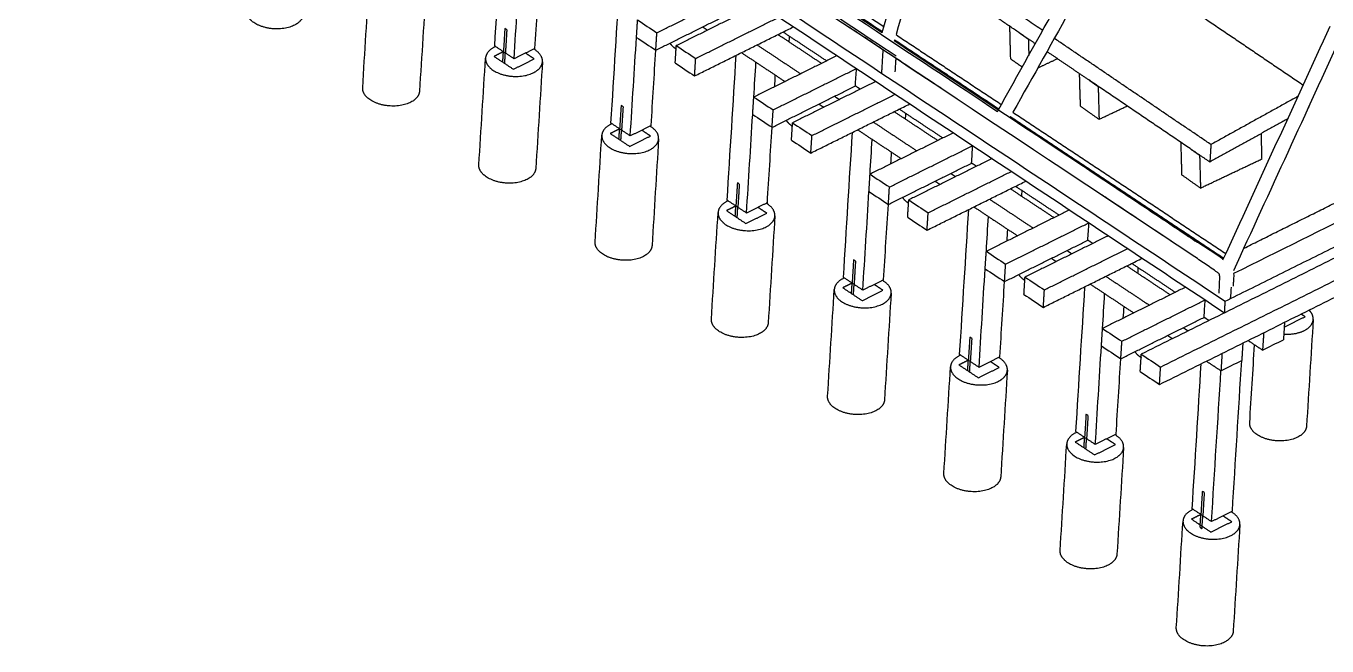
# Model space of a CAD drawing. Header units: centimetres. Extents: x 7653 to 15270, y 5751 to 14937.
# Drawn here: x 13318 to 14525, y 11330 to 11905 of the extents above; entities that cross this region are included whole.
import ezdxf

# ---------------------------------------------------------------- set-up
doc = ezdxf.new("R2010")
doc.units = ezdxf.units.CM
for name, color, linetype, true_color in [('Make2D$Visible$Curves$base', 7, 'Continuous', 0x000000), ('Make2D$Visible$Curves$Base camas', 7, 'Continuous', 0x000000), ('Make2D$Visible$Curves$estructura', 7, 'Continuous', 0x402a2a), ('Make2D$Visible$Curves$techo', 7, 'Continuous', 0x000000)]:
    doc.layers.add(name, color=color, linetype=linetype, true_color=true_color)

msp = doc.modelspace()

# ---------------------------------------------------------------- linework, layer by layer
at = {"layer": 'Make2D$Visible$Curves$base'}
for points, degree in [([(11284.5, 13738.3), (12857.5, 12694.1), (14430.5, 11650)], 2), ([(11283.9, 13727.5), (12856.9, 12683.4), (14429.9, 11639.2)], 2), ([(13806.2, 12109.1), (13959.9, 12007), (14113.7, 11904.9)], 2), ([(13803.8, 12105), (13958, 12002.6), (14112.3, 11900.3)], 2), ([(15222.1, 12032.9), (14787.3, 11816.9), (14352.6, 11600.8)], 2), ([(13752.6, 11886.9), (13755.4, 11931.8), (13758.2, 11976.7), (13761, 12021.5)], 3), ([(14370.5, 11588.9), (14805.3, 11804.9), (15240.1, 12021)], 2), ([(14369.5, 11572.7), (14804.3, 11788.8), (15239.1, 12004.8)], 2), ([(14430.5, 11650), (14788, 11827.6), (15145.5, 12005.3)], 2), ([(13770.6, 11875), (13772.5, 11905.5), (13774.4, 11936), (13776.3, 11966.5)], 3), ([(13789.9, 11884.6), (13791.4, 11907.9), (13792.8, 11931.3), (13794.3, 11954.6)], 3), ([(13630.1, 11848.1), (13632.1, 11881.1), (13634.2, 11914.2), (13636.3, 11947.2)], 3), ([(13689, 11943.9), (13687, 11910.9), (13684.9, 11877.8), (13682.8, 11844.8)], 3), ([(13860.5, 11815.3), (13863.3, 11860.2), (13866.1, 11905.1), (13868.9, 11949.9)], 3), ([(13903.1, 11899.1), (13941.8, 11918.4), (13980.4, 11937.6)], 2), ([(13902.1, 11883), (13940.8, 11902.2), (13979.4, 11921.4)], 2), ([(13998.4, 11925.6), (13959.8, 11906.4), (13921.1, 11887.2)], 2), ([(13762, 11903.1), (13761.4, 11892.3), (13760.7, 11881.6)], 2), ([(13763.8, 11901.9), (13763.2, 11902.3), (13762.6, 11902.7), (13762, 11903.1)], 3), ([(13884.2, 11894.9), (13884.7, 11903), (13885.2, 11911.1)], 2), ([(13885.2, 11911.1), (13891.2, 11907.1), (13897.1, 11903.1), (13903.1, 11899.1)], 3), ([(13938.1, 11859.1), (13984, 11881.9), (14029.9, 11904.7)], 2), ([(13939.1, 11875.3), (13977.7, 11894.5), (14016.4, 11913.7)], 2), ([(13945.6, 11904.6), (13947.9, 11903.1), (13950.1, 11901.6)], 2), ([(13763.8, 11901.9), (13763.2, 11891.1), (13762.5, 11880.4)], 2), ([(13878.4, 11803.4), (13880.3, 11833.9), (13882.2, 11864.4), (13884.2, 11894.9)], 3), ([(13884.2, 11894.9), (13890.1, 11891), (13896.1, 11887), (13902.1, 11883)], 3), ([(13902.1, 11883), (13902.6, 11891.1), (13903.1, 11899.1)], 2), ([(14055.8, 11870.7), (14035.6, 11884.1), (14015.4, 11897.5)], 2), ([(14020.2, 11899.9), (14040.4, 11886.5), (14060.7, 11873.1)], 2), ([(14025.9, 11890.6), (14026, 11892.3), (14026.1, 11894.1), (14026.2, 11895.9)], 3), ([(14123.6, 11892.7), (14172, 11860.6), (14220.4, 11828.5)], 2), ([(14125, 11897.4), (14173.8, 11865), (14222.7, 11832.6)], 2), ([(13760.7, 11881.6), (13756.3, 11879.4), (13752, 11877.2)], 2), ([(13770.6, 11875), (13761.6, 11881), (13752.6, 11886.9)], 2), ([(13760.1, 11871.9), (13760.4, 11876.7), (13760.7, 11881.6)], 2), ([(13761.9, 11870.7), (13762.2, 11875.5), (13762.5, 11880.4)], 2), ([(13789.9, 11884.6), (13780.2, 11879.8), (13770.6, 11875)], 2), ([(13789.3, 11874.9), (13785.2, 11877.6), (13781.2, 11880.3)], 2), ([(13897.8, 11813), (13899.2, 11836.3), (13900.7, 11859.7), (13902.1, 11883)], 3), ([(13920.1, 11871.1), (13920.6, 11879.1), (13921.1, 11887.2)], 2), ([(13921.1, 11887.2), (13927.1, 11883.2), (13933.1, 11879.3), (13939.1, 11875.3)], 3), ([(13981.6, 11880.7), (14001.8, 11867.3), (14022, 11853.9)], 2), ([(13996.1, 11887.9), (14016.3, 11874.5), (14036.5, 11861.1)], 2), ([(13737.9, 11776.5), (13740, 11809.5), (13742.1, 11842.6), (13744.1, 11875.6)], 3), ([(13752, 11877.2), (13761, 11871.3), (13770, 11865.3)], 2), ([(13770, 11865.3), (13779.6, 11870.1), (13789.3, 11874.9)], 2), ([(13796.9, 11872.3), (13794.8, 11839.3), (13792.8, 11806.2), (13790.7, 11773.2)], 3), ([(13920.1, 11871.1), (13926.1, 11867.1), (13932.1, 11863.1), (13938.1, 11859.1)], 3), ([(13938.1, 11859.1), (13938.6, 11867.2), (13939.1, 11875.3)], 2), ([(13968.3, 11743.7), (13971.1, 11788.6), (13973.9, 11833.5), (13976.7, 11878.3)], 3), ([(14070.3, 11877.9), (14031.7, 11858.7), (13993, 11839.5)], 2), ([(13993, 11839.5), (13993.7, 11850.3), (13994.4, 11861), (13995, 11871.8)], 3), ([(14011, 11827.6), (14049.7, 11846.8), (14088.3, 11866)], 2), ([(14012.4, 11849.1), (14012.6, 11852.7), (14012.8, 11856.3), (14013, 11859.9)], 3), ([(14087.3, 11849.8), (14087.6, 11855.2), (14088, 11860.6), (14088.3, 11866)], 3), ([(14010, 11811.4), (14048.6, 11830.6), (14087.3, 11849.8)], 2), ([(14106.3, 11854), (14067.6, 11834.8), (14029, 11815.6)], 2), ([(14091.8, 11846.8), (14089.5, 11848.3), (14087.3, 11849.8)], 2), ([(13869.9, 11831.5), (13869.2, 11820.7), (13868.5, 11810)], 2), ([(13871.7, 11830.3), (13871.1, 11830.7), (13870.5, 11831.1), (13869.9, 11831.5)], 3), ([(13992, 11823.3), (13992.5, 11831.4), (13993, 11839.5)], 2), ([(13993, 11839.5), (13999, 11835.5), (14005, 11831.5), (14011, 11827.6)], 3), ([(14045.9, 11787.5), (14091.8, 11810.3), (14137.7, 11833.1)], 2), ([(14047, 11803.7), (14085.6, 11822.9), (14124.3, 11842.1)], 2), ([(14053.5, 11833), (14055.7, 11831.5), (14058, 11830)], 2), ([(14068, 11840.2), (14070.2, 11838.7), (14072.5, 11837.2)], 2), ([(13871.7, 11830.3), (13871, 11819.5), (13870.3, 11808.8)], 2), ([(13986.3, 11731.8), (13988.2, 11762.3), (13990.1, 11792.8), (13992, 11823.3)], 3), ([(13992, 11823.3), (13998, 11819.4), (14004, 11815.4), (14010, 11811.4)], 3), ([(14010, 11811.4), (14010.5, 11819.5), (14011, 11827.6)], 2), ([(14163.7, 11799.1), (14143.5, 11812.5), (14123.2, 11825.9)], 2), ([(14128.1, 11828.3), (14148.3, 11814.9), (14168.5, 11801.5)], 2), ([(14133.8, 11819), (14133.9, 11820.7), (14134, 11822.5), (14134.1, 11824.3)], 3), ([(14231.2, 11821.3), (14330.2, 11755.6), (14429.2, 11689.9)], 2), ([(14233.5, 11825.4), (14332.3, 11759.8), (14431.1, 11694.2)], 2), ([(13868.5, 11810), (13864.2, 11807.8), (13859.9, 11805.6)], 2), ([(13878.4, 11803.4), (13869.4, 11809.4), (13860.5, 11815.3)], 2), ([(13867.9, 11800.3), (13868.2, 11805.1), (13868.5, 11810)], 2), ([(13869.7, 11799.1), (13870, 11803.9), (13870.3, 11808.8)], 2), ([(13897.8, 11813), (13888.1, 11808.2), (13878.4, 11803.4)], 2), ([(13897.2, 11803.3), (13893.1, 11806), (13889.1, 11808.7)], 2), ([(14005.6, 11741.4), (14007.1, 11764.7), (14008.5, 11788.1), (14010, 11811.4)], 3), ([(14028, 11799.5), (14028.5, 11807.5), (14029, 11815.6)], 2), ([(14029, 11815.6), (14035, 11811.6), (14041, 11807.7), (14047, 11803.7)], 3), ([(14076.2, 11672.1), (14079, 11717), (14081.8, 11761.9), (14084.6, 11806.7)], 3), ([(14089.4, 11809.1), (14109.7, 11795.7), (14129.9, 11782.3)], 2), ([(14103.9, 11816.3), (14124.1, 11802.9), (14144.4, 11789.5)], 2), ([(14447.7, 11699.1), (14559.4, 11754.7), (14671.2, 11810.3)], 2), ([(13845.8, 11704.9), (13847.9, 11737.9), (13849.9, 11771), (13852, 11804)], 3), ([(13859.9, 11805.6), (13868.8, 11799.7), (13877.8, 11793.7)], 2), ([(13877.8, 11793.7), (13887.5, 11798.5), (13897.2, 11803.3)], 2), ([(13904.7, 11800.7), (13902.7, 11767.7), (13900.6, 11734.6), (13898.6, 11701.6)], 3), ([(14028, 11799.5), (14034, 11795.5), (14040, 11791.5), (14045.9, 11787.5)], 3), ([(14045.9, 11787.5), (14046.5, 11795.6), (14047, 11803.7)], 2), ([(14178.2, 11806.3), (14139.5, 11787.1), (14100.9, 11767.9)], 2), ([(14100.9, 11767.9), (14101.6, 11778.7), (14102.2, 11789.4), (14102.9, 11800.2)], 3), ([(14118.9, 11756), (14157.5, 11775.2), (14196.2, 11794.4)], 2), ([(14195.1, 11778.2), (14195.5, 11783.6), (14195.8, 11789), (14196.2, 11794.4)], 3), ([(14256.5, 11803.5), (14256.5, 11803.5), (14256.5, 11803.5)], 2), ([(14120.2, 11777.5), (14120.4, 11781.1), (14120.7, 11784.7), (14120.9, 11788.3)], 3), ([(14214.1, 11782.4), (14175.5, 11763.2), (14136.8, 11744)], 2), ([(14287.9, 11782.6), (14287.9, 11782.6), (14288, 11782.6)], 2), ([(14117.9, 11739.8), (14156.5, 11759), (14195.2, 11778.2)], 2), ([(14154.8, 11732.1), (14193.5, 11751.3), (14232.1, 11770.5)], 2), ([(14199.6, 11775.2), (14197.4, 11776.7), (14195.1, 11778.2)], 2), ([(13977.8, 11759.9), (13977.1, 11749.1), (13976.4, 11738.4)], 2), ([(13979.6, 11758.7), (13979, 11759.1), (13978.4, 11759.5), (13977.8, 11759.9)], 3), ([(13979.6, 11758.7), (13978.9, 11747.9), (13978.2, 11737.2)], 2), ([(14099.9, 11751.7), (14100.4, 11759.8), (14100.9, 11767.9)], 2), ([(14100.9, 11767.9), (14106.9, 11763.9), (14112.9, 11759.9), (14118.9, 11756)], 3), ([(14153.8, 11715.9), (14199.7, 11738.7), (14245.6, 11761.5)], 2), ([(14161.3, 11761.4), (14163.6, 11759.9), (14165.8, 11758.4)], 2), ([(14175.8, 11768.6), (14178.1, 11767.1), (14180.3, 11765.6)], 2), ([(14094.2, 11660.2), (14096.1, 11690.7), (14098, 11721.2), (14099.9, 11751.7)], 3), ([(14099.9, 11751.7), (14105.9, 11747.8), (14111.9, 11743.8), (14117.9, 11739.8)], 3), ([(14117.9, 11739.8), (14118.4, 11747.9), (14118.9, 11756)], 2), ([(14271.6, 11727.5), (14251.3, 11740.9), (14231.1, 11754.3)], 2), ([(14235.9, 11756.7), (14256.2, 11743.3), (14276.4, 11729.9)], 2), ([(14241.6, 11747.4), (14241.7, 11749.1), (14241.9, 11750.9), (14242, 11752.7)], 3), ([(13976.4, 11738.4), (13972.1, 11736.2), (13967.7, 11734.1)], 2), ([(13967.7, 11734.1), (13976.7, 11728.1), (13985.7, 11722.1)], 2), ([(13986.3, 11731.8), (13977.3, 11737.8), (13968.3, 11743.7)], 2), ([(13975.8, 11728.7), (13976.1, 11733.5), (13976.4, 11738.4)], 2), ([(13977.6, 11727.5), (13977.9, 11732.3), (13978.2, 11737.2)], 2), ([(14005.6, 11741.4), (13996, 11736.6), (13986.3, 11731.8)], 2), ([(14005, 11731.7), (14001, 11734.4), (13996.9, 11737.1)], 2), ([(14113.5, 11669.8), (14114.9, 11693.1), (14116.4, 11716.5), (14117.9, 11739.8)], 3), ([(14135.8, 11727.9), (14136.3, 11735.9), (14136.8, 11744)], 2), ([(14136.8, 11744), (14142.8, 11740), (14148.8, 11736.1), (14154.8, 11732.1)], 3), ([(14184, 11600.5), (14186.9, 11645.4), (14189.7, 11690.3), (14192.5, 11735.1)], 3), ([(14197.3, 11737.5), (14217.5, 11724.1), (14237.7, 11710.7)], 2), ([(14286, 11734.7), (14247.4, 11715.5), (14208.8, 11696.3)], 2), ([(14211.8, 11744.7), (14232, 11731.3), (14252.2, 11717.9)], 2), ([(13953.7, 11633.3), (13955.7, 11666.3), (13957.8, 11699.4), (13959.9, 11732.4)], 3), ([(13985.7, 11722.1), (13995.4, 11726.9), (14005, 11731.7)], 2), ([(14012.6, 11729.1), (14010.5, 11696.1), (14008.5, 11663), (14006.4, 11630)], 3), ([(14135.8, 11727.9), (14141.8, 11723.9), (14147.8, 11719.9), (14153.8, 11715.9)], 3), ([(14153.8, 11715.9), (14154.3, 11724), (14154.8, 11732.1)], 2), ([(14208.8, 11696.3), (14209.4, 11707.1), (14210.1, 11717.8), (14210.8, 11728.6)], 3), ([(14226.7, 11684.4), (14265.4, 11703.6), (14304, 11722.8)], 2), ([(14303, 11706.6), (14303.3, 11712), (14303.7, 11717.4), (14304, 11722.8)], 3), ([(14228.1, 11705.9), (14228.3, 11709.5), (14228.5, 11713.1), (14228.7, 11716.7)], 3), ([(14322, 11710.8), (14283.4, 11691.6), (14244.7, 11672.4)], 2), ([(14225.7, 11668.2), (14264.4, 11687.4), (14303, 11706.6)], 2), ([(14262.7, 11660.5), (14301.3, 11679.7), (14340, 11698.9)], 2), ([(14307.5, 11703.6), (14305.3, 11705.1), (14303, 11706.6)], 2), ([(14085.6, 11688.3), (14084.9, 11677.5), (14084.3, 11666.8)], 2), ([(14087.4, 11687.1), (14086.8, 11687.5), (14086.2, 11687.9), (14085.6, 11688.3)], 3), ([(14087.4, 11687.1), (14086.7, 11676.3), (14086.1, 11665.6)], 2), ([(14207.7, 11680.1), (14208.2, 11688.2), (14208.8, 11696.3)], 2), ([(14208.8, 11696.3), (14214.7, 11692.3), (14220.7, 11688.3), (14226.7, 11684.4)], 3), ([(14261.7, 11644.3), (14307.6, 11667.1), (14353.5, 11689.9)], 2), ([(14269.2, 11689.8), (14271.4, 11688.3), (14273.7, 11686.8)], 2), ([(14283.7, 11697), (14285.9, 11695.5), (14288.2, 11694)], 2), ([(14202, 11588.6), (14203.9, 11619.1), (14205.8, 11649.6), (14207.7, 11680.1)], 3), ([(14207.7, 11680.1), (14213.7, 11676.2), (14219.7, 11672.2), (14225.7, 11668.2)], 3), ([(14225.7, 11668.2), (14226.2, 11676.3), (14226.7, 11684.4)], 2), ([(14379.4, 11655.9), (14359.2, 11669.3), (14339, 11682.7)], 2), ([(14343.8, 11685.1), (14364, 11671.7), (14384.2, 11658.3)], 2), ([(14349.5, 11675.8), (14349.6, 11677.5), (14349.7, 11679.3), (14349.8, 11681.1)], 3), ([(14422.5, 11677.3), (14422.5, 11677.3), (14422.5, 11677.3)], 2), ([(14084.3, 11666.8), (14079.9, 11664.6), (14075.6, 11662.5)], 2), ([(14075.6, 11662.5), (14084.6, 11656.5), (14093.6, 11650.5)], 2), ([(14094.2, 11660.2), (14085.2, 11666.2), (14076.2, 11672.1)], 2), ([(14083.7, 11657.1), (14084, 11661.9), (14084.3, 11666.8)], 2), ([(14085.5, 11655.9), (14085.8, 11660.7), (14086.1, 11665.6)], 2), ([(14113.5, 11669.8), (14103.8, 11665), (14094.2, 11660.2)], 2), ([(14112.9, 11660.1), (14108.8, 11662.8), (14104.8, 11665.5)], 2), ([(14221.3, 11598.2), (14222.8, 11621.5), (14224.3, 11644.9), (14225.7, 11668.2)], 3), ([(14243.7, 11656.3), (14244.2, 11664.3), (14244.7, 11672.4)], 2), ([(14244.7, 11672.4), (14250.7, 11668.4), (14256.7, 11664.5), (14262.7, 11660.5)], 3), ([(14291.9, 11528.9), (14294.7, 11573.8), (14297.5, 11618.7), (14300.3, 11663.5)], 3), ([(14305.2, 11665.9), (14325.4, 11652.5), (14345.6, 11639.1)], 2), ([(14393.9, 11663.1), (14355.3, 11643.9), (14316.6, 11624.7)], 2), ([(14319.6, 11673.1), (14339.9, 11659.7), (14360.1, 11646.3)], 2), ([(14061.5, 11561.7), (14063.6, 11594.7), (14065.7, 11627.8), (14067.7, 11660.8)], 3), ([(14093.6, 11650.5), (14103.2, 11655.3), (14112.9, 11660.1)], 2), ([(14120.5, 11657.5), (14118.4, 11624.5), (14116.3, 11591.4), (14114.3, 11558.4)], 3), ([(14243.7, 11656.3), (14249.7, 11652.3), (14255.7, 11648.3), (14261.7, 11644.3)], 3), ([(14261.7, 11644.3), (14262.2, 11652.4), (14262.7, 11660.5)], 2), ([(14316.6, 11624.7), (14317.3, 11635.5), (14318, 11646.2), (14318.6, 11657)], 3), ([(14334.6, 11612.8), (14373.2, 11632), (14411.9, 11651.2)], 2), ([(14410.9, 11635), (14411.2, 11640.4), (14411.5, 11645.8), (14411.9, 11651.2)], 3), ([(14429.9, 11639.2), (14430.2, 11644.6), (14430.5, 11650)], 2), ([(14335.9, 11634.3), (14336.2, 11637.9), (14336.4, 11641.5), (14336.6, 11645.1)], 3), ([(14504.5, 11635.6), (14502.7, 11636.8), (14500.9, 11638)], 2), ([(14333.6, 11596.6), (14372.2, 11615.8), (14410.9, 11635)], 2), ([(14391.6, 11625.4), (14393.8, 11623.9), (14396, 11622.4)], 2), ([(14415.4, 11632), (14413.1, 11633.5), (14410.9, 11635)], 2), ([(14485.5, 11630.4), (14485, 11622.3), (14484.5, 11614.2)], 2), ([(14485.2, 11626), (14494.9, 11630.8), (14504.5, 11635.6)], 2), ([(14512.1, 11633), (14510.1, 11600), (14508, 11567), (14505.9, 11533.9)], 3), ([(14193.5, 11616.7), (14192.8, 11605.9), (14192.1, 11595.2)], 2), ([(14195.3, 11615.5), (14194.7, 11615.9), (14194.1, 11616.3), (14193.5, 11616.7)], 3), ([(14195.3, 11615.5), (14194.6, 11604.7), (14193.9, 11594)], 2), ([(14315.6, 11608.5), (14316.1, 11616.6), (14316.6, 11624.7)], 2), ([(14316.6, 11624.7), (14322.6, 11620.7), (14328.6, 11616.7), (14334.6, 11612.8)], 3), ([(14377.1, 11618.2), (14379.3, 11616.7), (14381.6, 11615.2)], 2), ([(14451.7, 11613.5), (14458.4, 11609.1), (14465.1, 11604.6)], 2), ([(14466.2, 11620.7), (14465.6, 11612.7), (14465.1, 11604.6)], 2), ([(14465.1, 11604.6), (14471.6, 11607.8), (14478, 11611), (14484.5, 11614.2)], 3), ([(14309.9, 11517), (14311.8, 11547.5), (14313.7, 11578), (14315.6, 11608.5)], 3), ([(14315.6, 11608.5), (14321.6, 11604.6), (14327.6, 11600.6), (14333.6, 11596.6)], 3), ([(14333.6, 11596.6), (14334.1, 11604.7), (14334.6, 11612.8)], 2), ([(14427.5, 11601.5), (14427, 11593.5), (14426.5, 11585.4)], 2), ([(14446.8, 11611.1), (14446.3, 11603.1), (14445.8, 11595)], 2), ([(14453.2, 11537.2), (14454.7, 11561.3), (14456.2, 11585.4), (14457.7, 11609.5)], 3), ([(14169.4, 11490.1), (14171.5, 11523.1), (14173.5, 11556.2), (14175.6, 11589.2)], 3), ([(14192.1, 11595.2), (14187.8, 11593), (14183.4, 11590.9)], 2), ([(14183.4, 11590.9), (14192.4, 11584.9), (14201.4, 11578.9)], 2), ([(14202, 11588.6), (14193, 11594.6), (14184, 11600.5)], 2), ([(14191.5, 11585.5), (14191.8, 11590.3), (14192.1, 11595.2)], 2), ([(14193.3, 11584.3), (14193.6, 11589.1), (14193.9, 11594)], 2), ([(14221.3, 11598.2), (14211.7, 11593.4), (14202, 11588.6)], 2), ([(14220.7, 11588.5), (14216.7, 11591.2), (14212.7, 11593.9)], 2), ([(14329.2, 11526.6), (14330.7, 11549.9), (14332.1, 11573.3), (14333.6, 11596.6)], 3), ([(14351.6, 11584.7), (14352.1, 11592.7), (14352.6, 11600.8)], 2), ([(14352.6, 11600.8), (14358.6, 11596.8), (14364.6, 11592.9), (14370.5, 11588.9)], 3), ([(14399.8, 11457.3), (14402.6, 11502.2), (14405.4, 11547.1), (14408.2, 11591.9)], 3), ([(14413, 11594.3), (14419.8, 11589.9), (14426.5, 11585.4)], 2), ([(14426.5, 11585.4), (14432.9, 11588.6), (14439.4, 11591.8), (14445.8, 11595)], 3), ([(14437.1, 11455), (14440, 11501.7), (14442.9, 11548.3), (14445.8, 11595)], 3), ([(14201.4, 11578.9), (14211.1, 11583.7), (14220.7, 11588.5)], 2), ([(14228.3, 11585.9), (14226.3, 11552.9), (14224.2, 11519.8), (14222.1, 11486.8)], 3), ([(14351.6, 11584.7), (14357.6, 11580.7), (14363.5, 11576.7), (14369.5, 11572.7)], 3), ([(14369.5, 11572.7), (14370, 11580.8), (14370.5, 11588.9)], 2), ([(14417.7, 11445.4), (14420.7, 11492.1), (14423.6, 11538.7), (14426.5, 11585.4)], 3), ([(14301.3, 11545.1), (14300.7, 11534.3), (14300, 11523.6)], 2), ([(14303.1, 11543.9), (14302.5, 11544.3), (14301.9, 11544.7), (14301.3, 11545.1)], 3), ([(14303.1, 11543.9), (14302.5, 11533.2), (14301.8, 11522.4)], 2), ([(14309.9, 11517), (14300.9, 11523), (14291.9, 11528.9)], 2), ([(14277.3, 11418.5), (14279.3, 11451.5), (14281.4, 11484.6), (14283.4, 11517.6)], 3), ([(14300, 11523.6), (14295.7, 11521.4), (14291.3, 11519.3)], 2), ([(14291.3, 11519.3), (14300.3, 11513.3), (14309.3, 11507.3)], 2), ([(14299.4, 11513.9), (14299.7, 11518.7), (14300, 11523.6)], 2), ([(14301.2, 11512.7), (14301.5, 11517.5), (14301.8, 11522.4)], 2), ([(14309.3, 11507.3), (14318.9, 11512.1), (14328.6, 11516.9)], 2), ([(14329.2, 11526.6), (14319.5, 11521.8), (14309.9, 11517)], 2), ([(14328.6, 11516.9), (14324.6, 11519.6), (14320.5, 11522.3)], 2), ([(14336.2, 11514.3), (14334.1, 11481.3), (14332.1, 11448.2), (14330, 11415.2)], 3), ([(14409.2, 11473.5), (14408.5, 11462.7), (14407.9, 11452)], 2), ([(14411, 11472.3), (14410.4, 11472.7), (14409.8, 11473.1), (14409.2, 11473.5)], 3), ([(14411, 11472.3), (14410.3, 11461.6), (14409.7, 11450.8)], 2), ([(14417.7, 11445.4), (14408.8, 11451.4), (14399.8, 11457.3)], 2), ([(14385.1, 11346.9), (14387.2, 11379.9), (14389.2, 11413), (14391.3, 11446)], 3), ([(14407.9, 11452), (14403.5, 11449.8), (14399.2, 11447.7)], 2), ([(14399.2, 11447.7), (14408.2, 11441.7), (14417.1, 11435.7)], 2), ([(14407.1, 11440.1), (14407.5, 11446.1), (14407.9, 11452)], 2), ([(14408.9, 11438.9), (14409.3, 11444.9), (14409.7, 11450.8)], 2), ([(14417.1, 11435.7), (14426.8, 11440.5), (14436.5, 11445.3)], 2), ([(14437.1, 11455), (14427.4, 11450.2), (14417.7, 11445.4)], 2), ([(14436.5, 11445.3), (14432.4, 11448), (14428.4, 11450.7)], 2), ([(14407.1, 11440.1), (14408, 11439.5), (14408.9, 11438.9)], 2), ([(14444.1, 11442.7), (14442, 11409.7), (14439.9, 11376.6), (14437.9, 11343.6)], 3)]:
    msp.add_open_spline(points, degree=degree, dxfattribs=at)
for points, weights, knots in [([(13575, 11916.4), (13574.6, 11910.1), (13566.6, 11906.1), (13547.2, 11896.5), (13529.3, 11908.5), (13521.8, 11913.4), (13522.2, 11919.7)], [0.853553390593, 0.853553390593, 1, 0.707106781187, 1, 0.853581893434, 0.853553396141], [-1, -1, -1, -0.8, -0.8, -0.4, -0.4, -0.2000389, -0.2000389, -0.2000389]), ([(13796.9, 11872.3), (13797.3, 11878.6), (13789.8, 11883.5), (13789.4, 11883.8), (13788.9, 11884.1)], [0.853553390593, 0.853553390593, 1, 0.989761070485, 0.980238003755], [1, 1, 1, 1.2, 1.2, 1.2139832, 1.2139832, 1.2139832]), ([(13744.1, 11875.6), (13743.7, 11869.3), (13751.2, 11864.3), (13769.2, 11852.4), (13788.5, 11862), (13796.5, 11866), (13796.9, 11872.3)], [0.853553390593, 0.853553390593, 1, 0.707106781187, 1, 0.853553390593, 0.853553390593], [0.2, 0.2, 0.2, 0.4, 0.4, 0.8, 0.8, 1, 1, 1]), ([(13682.8, 11844.8), (13682.4, 11838.5), (13674.4, 11834.5), (13655.1, 11824.9), (13637.1, 11836.9), (13629.7, 11841.8), (13630.1, 11848.1)], [0.853553390593, 0.853553390593, 1, 0.707106781187, 1, 0.853581893434, 0.853553396141], [-1, -1, -1, -0.8, -0.8, -0.4, -0.4, -0.2000389, -0.2000389, -0.2000389]), ([(13904.7, 11800.7), (13905.1, 11807), (13897.7, 11811.9), (13897.2, 11812.2), (13896.8, 11812.5)], [0.853553390593, 0.853553390593, 1, 0.989749398371, 0.980216292587], [1, 1, 1, 1.2, 1.2, 1.2139991, 1.2139991, 1.2139991]), ([(13852, 11804), (13851.6, 11797.7), (13859, 11792.7), (13877, 11780.8), (13896.3, 11790.4), (13904.3, 11794.4), (13904.7, 11800.7)], [0.853553390593, 0.853553390593, 1, 0.707106781187, 1, 0.853553390593, 0.853553390593], [0.2, 0.2, 0.2, 0.4, 0.4, 0.8, 0.8, 1, 1, 1]), ([(13790.7, 11773.2), (13790.3, 11766.9), (13782.3, 11762.9), (13763, 11753.3), (13745, 11765.3), (13737.5, 11770.2), (13737.9, 11776.5)], [0.853553390593, 0.853553390593, 1, 0.707106781187, 1, 0.853581893434, 0.853553396141], [-1, -1, -1, -0.8, -0.8, -0.4, -0.4, -0.2000389, -0.2000389, -0.2000389]), ([(14012.6, 11729.1), (14013, 11735.4), (14005.6, 11740.3), (14005.1, 11740.6), (14004.6, 11740.9)], [0.853553390593, 0.853553390593, 1, 0.989744446938, 0.980207083044], [1, 1, 1, 1.2, 1.2, 1.2140059, 1.2140059, 1.2140059]), ([(13959.9, 11732.4), (13959.5, 11726.1), (13966.9, 11721.1), (13984.9, 11709.2), (14004.2, 11718.8), (14012.2, 11722.8), (14012.6, 11729.1)], [0.853553390593, 0.853553390593, 1, 0.707106781187, 1, 0.853553390593, 0.853553390593], [0.2, 0.2, 0.2, 0.4, 0.4, 0.8, 0.8, 1, 1, 1]), ([(13898.6, 11701.6), (13898.2, 11695.3), (13890.2, 11691.3), (13870.8, 11681.7), (13852.9, 11693.7), (13845.4, 11698.6), (13845.8, 11704.9)], [0.853553390593, 0.853553390593, 1, 0.707106781187, 1, 0.853581893433, 0.853553396141], [-1, -1, -1, -0.8, -0.8, -0.4, -0.4, -0.2000389, -0.2000389, -0.2000389]), ([(14120.5, 11657.5), (14120.9, 11663.8), (14113.4, 11668.7), (14113, 11669), (14112.5, 11669.3)], [0.853553390593, 0.853553390593, 1, 0.989744446938, 0.980207083044], [1, 1, 1, 1.2, 1.2, 1.2140059, 1.2140059, 1.2140059]), ([(14067.7, 11660.8), (14067.3, 11654.5), (14074.8, 11649.5), (14092.7, 11637.6), (14112.1, 11647.2), (14120.1, 11651.2), (14120.5, 11657.5)], [0.853553390593, 0.853553390593, 1, 0.707106781187, 1, 0.853553390593, 0.853553390593], [0.2, 0.2, 0.2, 0.4, 0.4, 0.8, 0.8, 1, 1, 1]), ([(14006.4, 11630), (14006, 11623.7), (13998, 11619.7), (13978.7, 11610.1), (13960.7, 11622.1), (13953.3, 11627), (13953.7, 11633.3)], [0.853553390593, 0.853553390593, 1, 0.707106781187, 1, 0.853581893434, 0.853553396141], [-1, -1, -1, -0.8, -0.8, -0.4, -0.4, -0.2000389, -0.2000389, -0.2000389]), ([(14484.8, 11619.4), (14495.7, 11618.7), (14503.7, 11622.7), (14511.7, 11626.7), (14512.1, 11633)], [0.85355339096, 0.853560716372, 1, 0.853553390593, 0.853553390593], [0.60001, 0.60001, 0.60001, 0.8, 0.8, 1, 1, 1]), ([(14352.4, 11597.6), (14352.4, 11597.6), (14352.4, 11597.6), (14348.6, 11600.1), (14346.8, 11603.2)], [0.999957795841, 0.9999788964, 1, 0.920427730249, 0.884091327405], [-0.4000288, -0.4000288, -0.4000288, -0.4, -0.4, -0.2913293, -0.2913293, -0.2913293]), ([(14175.6, 11589.2), (14175.2, 11582.9), (14182.6, 11577.9), (14200.6, 11566), (14219.9, 11575.6), (14227.9, 11579.6), (14228.3, 11585.9)], [0.853553390593, 0.853553390593, 1, 0.707106781187, 1, 0.853553390593, 0.853553390593], [0.2, 0.2, 0.2, 0.4, 0.4, 0.8, 0.8, 1, 1, 1]), ([(14228.3, 11585.9), (14228.7, 11592.2), (14221.3, 11597.1), (14220.8, 11597.4), (14220.4, 11597.7)], [0.853553390593, 0.853553390593, 1, 0.989744446938, 0.980207083044], [1, 1, 1, 1.2, 1.2, 1.2140059, 1.2140059, 1.2140059]), ([(14114.3, 11558.4), (14113.9, 11552.1), (14105.9, 11548.1), (14086.6, 11538.5), (14068.6, 11550.5), (14061.1, 11555.4), (14061.5, 11561.7)], [0.853553390593, 0.853553390593, 1, 0.707106781187, 1, 0.853581893433, 0.853553396141], [-1, -1, -1, -0.8, -0.8, -0.4, -0.4, -0.2000389, -0.2000389, -0.2000389]), ([(14505.9, 11533.9), (14505.5, 11527.6), (14497.5, 11523.7), (14478.2, 11514.1), (14460.2, 11526), (14452.8, 11530.9), (14453.2, 11537.2)], [0.853553390593, 0.853553390593, 1, 0.707106781187, 1, 0.853581893433, 0.853553396141], [-1, -1, -1, -0.8, -0.8, -0.4, -0.4, -0.2000389, -0.2000389, -0.2000389]), ([(14283.4, 11517.6), (14283.1, 11511.3), (14290.5, 11506.3), (14308.5, 11494.4), (14327.8, 11504), (14335.8, 11508), (14336.2, 11514.3)], [0.853553390593, 0.853553390593, 1, 0.707106781187, 1, 0.853553390593, 0.853553390593], [0.2, 0.2, 0.2, 0.4, 0.4, 0.8, 0.8, 1, 1, 1]), ([(14336.2, 11514.3), (14336.6, 11520.6), (14329.1, 11525.5), (14328.7, 11525.8), (14328.2, 11526.1)], [0.853553390593, 0.853553390593, 1, 0.989744446938, 0.980207083044], [1, 1, 1, 1.2, 1.2, 1.2140059, 1.2140059, 1.2140059]), ([(14222.1, 11486.8), (14221.7, 11480.5), (14213.7, 11476.5), (14194.4, 11466.9), (14176.4, 11478.9), (14169, 11483.8), (14169.4, 11490.1)], [0.853553390593, 0.853553390593, 1, 0.707106781187, 1, 0.853581893434, 0.853553396141], [-1, -1, -1, -0.8, -0.8, -0.4, -0.4, -0.2000389, -0.2000389, -0.2000389]), ([(14391.3, 11446), (14390.9, 11439.7), (14398.4, 11434.7), (14416.3, 11422.8), (14435.7, 11432.4), (14443.7, 11436.4), (14444.1, 11442.7)], [0.853553390593, 0.853553390593, 1, 0.707106781187, 1, 0.853553390593, 0.853553390593], [0.2, 0.2, 0.2, 0.4, 0.4, 0.8, 0.8, 1, 1, 1]), ([(14444.1, 11442.7), (14444.5, 11449), (14437, 11453.9), (14436.6, 11454.2), (14436.1, 11454.5)], [0.853553390593, 0.853553390593, 1, 0.989787789282, 0.980287710092], [1, 1, 1, 1.2, 1.2, 1.2139467, 1.2139467, 1.2139467]), ([(14330, 11415.2), (14329.6, 11408.9), (14321.6, 11404.9), (14302.3, 11395.3), (14284.3, 11407.3), (14276.9, 11412.2), (14277.3, 11418.5)], [0.853553390593, 0.853553390593, 1, 0.707106781187, 1, 0.853581893433, 0.853553396141], [-1, -1, -1, -0.8, -0.8, -0.4, -0.4, -0.2000389, -0.2000389, -0.2000389]), ([(14437.9, 11343.6), (14437.5, 11337.3), (14429.5, 11333.3), (14410.1, 11323.7), (14392.2, 11335.7), (14384.7, 11340.6), (14385.1, 11346.9)], [0.853553390593, 0.853553390593, 1, 0.707106781187, 1, 0.853553390593, 0.853553390593], [-1, -1, -1, -0.8, -0.8, -0.4, -0.4, -0.2, -0.2, -0.2])]:
    msp.add_rational_spline(points, weights, degree=2, knots=knots, dxfattribs=at)
for points, weights in [([(13752.5, 11885.9), (13744.5, 11881.9), (13744.1, 11875.6)], [1, 0.853553390593, 0.853553390593]), ([(13753.5, 11886.3), (13753, 11886.1), (13752.5, 11885.9)], [0.980128882232, 0.989702395674, 1]), ([(13920.9, 11884), (13917.2, 11886.5), (13915.3, 11889.6)], [1, 0.920427730249, 0.884091327405]), ([(13860.4, 11814.3), (13852.4, 11810.3), (13852, 11804)], [1, 0.853553390593, 0.853553390593]), ([(13861.4, 11814.7), (13860.9, 11814.5), (13860.4, 11814.3)], [0.980140343155, 0.989708559418, 1]), ([(14028.8, 11812.4), (14025, 11814.9), (14023.2, 11818)], [1, 0.920427730249, 0.884091327405]), ([(14296.4, 11776.9), (14296.4, 11776.9), (14296.4, 11777)], [0.854011419754, 0.854053648583, 0.854099770775]), ([(14136.6, 11740.8), (14132.9, 11743.3), (14131.1, 11746.4)], [1, 0.920427730249, 0.884091327405]), ([(13968.3, 11742.7), (13960.3, 11738.7), (13959.9, 11732.4)], [1, 0.853553390593, 0.853553390593]), ([(13969.2, 11743.1), (13968.7, 11742.9), (13968.3, 11742.7)], [0.980151805164, 0.989714723468, 1]), ([(14360.9, 11718.7), (14360.9, 11718.6), (14360.9, 11718.6)], [0.980014947518, 0.980492983129, 0.980972825755]), ([(14244.5, 11669.2), (14240.8, 11671.7), (14238.9, 11674.8)], [1, 0.920427730249, 0.884091327405]), ([(14076.1, 11671.1), (14068.1, 11667.1), (14067.7, 11660.8)], [1, 0.853553390593, 0.853553390593]), ([(14077.1, 11671.5), (14076.6, 11671.3), (14076.1, 11671.1)], [0.980163268259, 0.989720887822, 1]), ([(14512.1, 11633), (14512.4, 11637.6), (14508.3, 11641.7)], [0.853553390593, 0.853553390593, 0.930688033362]), ([(14184, 11599.5), (14176, 11595.5), (14175.6, 11589.2)], [1, 0.853553390593, 0.853553390593]), ([(14185, 11599.9), (14184.5, 11599.7), (14184, 11599.5)], [0.980146564025, 0.989711904918, 1]), ([(14291.8, 11527.9), (14283.8, 11523.9), (14283.4, 11517.6)], [1, 0.853553390593, 0.853553390593]), ([(14292.8, 11528.3), (14292.3, 11528.1), (14291.8, 11527.9)], [0.980186197711, 0.989733217447, 1]), ([(14399.7, 11456.3), (14391.7, 11452.3), (14391.3, 11446)], [1, 0.853553390593, 0.853553390593]), ([(14400.7, 11456.7), (14400.2, 11456.5), (14399.7, 11456.3)], [0.980188124888, 0.989734253678, 1])]:
    msp.add_rational_spline(points, weights, degree=2, dxfattribs=at)
at = {"layer": 'Make2D$Visible$Curves$Base camas'}
for points in [[(14261.1, 11901.2), (14204.8, 11939.4), (14148.5, 11977.6)], [(14317.8, 11976.1), (14410.3, 11913.3), (14502.9, 11850.6)], [(14239, 11899.4), (14206.5, 11921.4), (14174, 11943.4)], [(14230.3, 11905.3), (14230.7, 11890.2), (14231.1, 11875.1)], [(14254.3, 11889), (14246.6, 11894.2), (14239, 11899.4)], [(14239, 11899.4), (14243.4, 11896.3), (14247.8, 11893.2)], [(14248, 11893.3), (14247.9, 11893.2), (14247.8, 11893.2)], [(14247.8, 11893.2), (14248, 11885.7), (14248.2, 11878.2)], [(14417.2, 11795.4), (14344.5, 11844.6), (14271.9, 11893.9)], [(14303.8, 11855.4), (14284.4, 11868.6), (14265, 11881.7)], [(14231.1, 11875.1), (14236.6, 11871.2), (14242.1, 11867.4)], [(14256.5, 11866.5), (14265.6, 11870.8), (14274.7, 11875.1)], [(14295, 11861.4), (14295.4, 11846.3), (14295.9, 11831.2)], [(14397.9, 11791.6), (14350.9, 11823.5), (14303.8, 11855.4)], [(14303.8, 11855.4), (14308.2, 11852.3), (14312.6, 11849.2)], [(14312.8, 11849.3), (14312.7, 11849.3), (14312.6, 11849.2)], [(14312.6, 11849.2), (14313, 11834), (14313.4, 11818.8)], [(14295.9, 11831.2), (14304.6, 11825), (14313.4, 11818.8)], [(14313.4, 11818.8), (14326.5, 11825), (14339.5, 11831.2)], [(14498.1, 11840.2), (14457.7, 11817.8), (14417.2, 11795.4)], [(14508.2, 11831.2), (14508.2, 11830.7), (14508.2, 11830.2)], [(14488.5, 11819.3), (14452.4, 11799.2), (14416.2, 11779.2)], [(14508.2, 11830.2), (14507.9, 11830), (14507.6, 11829.9)], [(14389.2, 11797.6), (14389.6, 11782.5), (14390, 11767.4)], [(14417.2, 11795.4), (14416.7, 11787.3), (14416.2, 11779.2)], [(14464.6, 11782.1), (14464.3, 11793.9), (14464, 11805.7)], [(14416.2, 11779.2), (14407.1, 11785.4), (14397.9, 11791.6)], [(14397.9, 11791.6), (14402.3, 11788.5), (14406.7, 11785.4)], [(14406.9, 11785.5), (14406.8, 11785.5), (14406.7, 11785.4)], [(14406.7, 11785.4), (14407.1, 11770.2), (14407.5, 11755)], [(14407.5, 11755), (14436.1, 11768.6), (14464.6, 11782.1)], [(14390, 11767.4), (14398.8, 11761.2), (14407.5, 11755)]]:
    msp.add_open_spline(points, degree=2, dxfattribs=at)
at = {"layer": 'Make2D$Visible$Curves$estructura'}
for points in [[(14379.9, 11706), (14077.8, 11906.5), (13775.6, 12107.1), (13473.5, 12307.7)], [(14112, 11899.4), (14135.1, 11978.1), (14158.2, 12056.8), (14181.2, 12135.5)], [(14192.5, 12128), (14170, 12051.2), (14147.5, 11974.3), (14125, 11897.4)], [(13803.4, 12104.3), (13906.2, 12036), (14009.1, 11967.7), (14112, 11899.4)], [(13911, 12032.8), (13981.2, 11986.3), (14048.2, 11941.8), (14112, 11899.4)], [(13911.8, 12030.2), (14045.5, 11941.5), (14145, 11875.4), (14219.1, 11826.2)], [(14219.1, 11826.2), (14257.7, 11895.3), (14296.4, 11964.3), (14335.1, 12033.4)], [(14345.9, 12026.2), (14308.4, 11959.3), (14271, 11892.3), (14233.5, 11825.4)], [(14125.2, 11877.3), (14065, 11917.3), (13992.7, 11965.3), (13905.9, 12022.9)], [(14113.1, 11883.3), (14102.1, 11890.6), (14091, 11898), (14079.8, 11905.4)], [(14428.4, 11688.4), (14461.6, 11760.7), (14494.8, 11833), (14528, 11905.4)], [(14123.6, 11892.7), (14123.5, 11892.5), (14123.4, 11892.2), (14123.3, 11891.9)], [(14123.3, 11891.9), (14155.5, 11870.5), (14187.7, 11849.1), (14219.9, 11827.7)], [(14538.9, 11898.1), (14505.3, 11824.8), (14471.7, 11751.5), (14438, 11678.2)], [(14113.1, 11883.2), (14112.8, 11883.3), (14112.5, 11883.5), (14112.2, 11883.7)], [(14166.8, 11847.6), (14151.1, 11858), (14135.2, 11868.6), (14119.1, 11879.3)], [(14231.2, 11821.3), (14231.1, 11821.1), (14230.9, 11820.8), (14230.8, 11820.5)], [(14230.8, 11820.5), (14296.8, 11776.7), (14362.8, 11732.9), (14428.8, 11689.1)], [(14687.5, 11799.5), (14604.4, 11758.2), (14521.4, 11716.9), (14438.3, 11675.6)], [(14424.8, 11657.6), (14424.9, 11660.9), (14425.1, 11664.3), (14425.3, 11667.5)], [(14435.9, 11663.1), (14435.7, 11659.7), (14435.4, 11656), (14435.1, 11652.3)], [(14438, 11668), (14437.9, 11666.6), (14437.8, 11665.3), (14437.7, 11664)]]:
    msp.add_open_spline(points, degree=3, dxfattribs=at)
for points, knots in [([(14123.3, 11891.9), (14153.8, 11871.7), (14183.5, 11851.9), (14249.9, 11807.9), (14288.9, 11781.9), (14342.7, 11746.1), (14355.6, 11737.5), (14377.9, 11722.6), (14387.2, 11716.3), (14399.1, 11708.3), (14401.7, 11706.6), (14404.3, 11704.9)], [304.869232, 304.869232, 304.869232, 304.869232, 442.980168, 442.980168, 620.485507, 620.485507, 676.713611, 676.713611, 717.275527, 717.275527, 728.406086, 728.406086, 728.406086, 728.406086]), ([(14111.7, 11861.6), (14111.8, 11862.8), (14111.9, 11864.1), (14112, 11865.3), (14112.1, 11867.7), (14112.3, 11870.1), (14112.4, 11872.6), (14112.6, 11875), (14112.7, 11877.4), (14112.9, 11879.8), (14113, 11881), (14113, 11882.1), (14113.1, 11883.3)], [4.405693, 4.405693, 4.405693, 4.405693, 8.918952, 8.918952, 8.918952, 17.837903, 17.837903, 17.837903, 26.756855, 26.756855, 26.756855, 30.986902, 30.986902, 30.986902, 30.986902]), ([(14124.3, 11863), (14124.3, 11863.5), (14124.5, 11866.4), (14124.8, 11870.5), (14125, 11874.1), (14125.1, 11875.3)], [-0.8024249, -0.8024249, -0.8024249, -0.8024249, -0.75, -0.5, -0.37822, -0.37822, -0.37822, -0.37822]), ([(14424.8, 11675.3), (14424.7, 11675.5), (14424.4, 11675.8), (14423.7, 11676.4), (14422.5, 11677.2), (14419.9, 11679.1), (14417.9, 11680.4), (14412.2, 11684.4), (14408.4, 11686.9), (14398.4, 11693.7), (14392.2, 11697.8), (14362.7, 11717.5), (14340.6, 11732.1), (14318.3, 11747), (14316.7, 11748.1), (14315.1, 11749.1)], [0, 0, 0, 0, 0.578221, 0.578221, 3.019967, 3.019967, 10.880593, 10.880593, 25.780693, 25.780693, 50.064457, 50.064457, 141.287407, 141.287407, 148.41012, 148.41012, 148.41012, 148.41012]), ([(14425.3, 11667.5), (14425.3, 11668.3), (14425.3, 11669.1), (14425.4, 11670.7), (14425.4, 11671.6), (14425.4, 11672.4), (14425.4, 11673.1), (14425.3, 11674.3), (14424.8, 11675.3)], [0, 0, 0, 0, 2.921164, 2.921164, 6.022382, 6.022382, 6.022382, 9.644351, 9.644351, 9.644351, 9.644351]), ([(14438.3, 11675.6), (14438.3, 11675.6), (14438.3, 11675.6), (14438.3, 11675.5), (14438.4, 11673.7), (14438.3, 11671.9), (14438.2, 11670.3), (14438.1, 11669.5), (14438.1, 11668.7), (14438, 11668)], [6.279797, 6.279797, 6.279797, 6.279797, 6.435159, 6.435159, 6.435159, 12.463813, 12.463813, 12.463813, 15.309728, 15.309728, 15.309728, 15.309728])]:
    msp.add_open_spline(points, degree=3, knots=knots, dxfattribs=at)
at = {"layer": 'Make2D$Visible$Curves$techo'}
msp.add_open_spline([(13342.7, 12707.3), (14021.1, 12257), (14699.4, 11806.7)], degree=2, dxfattribs=at)

doc.saveas('drawing.dxf')
